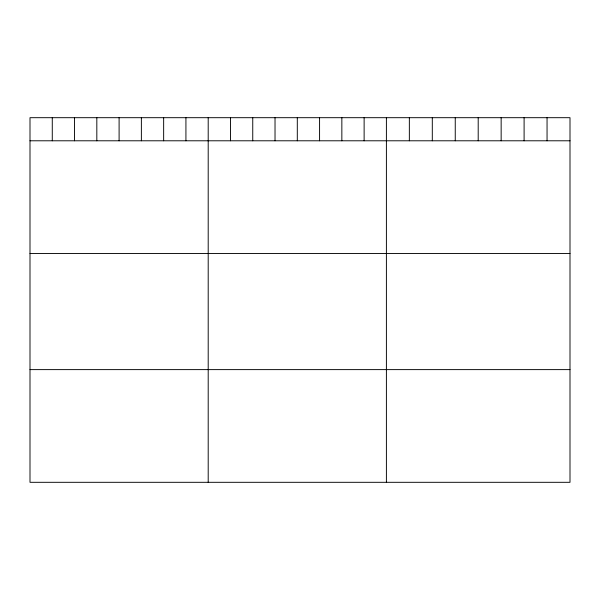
<?xml version="1.0" encoding="UTF-8"?>
<svg xmlns="http://www.w3.org/2000/svg" width="600" height="600" viewBox="0 0 600 600"><rect width="100%" height="100%" fill="white"/><g stroke="black" fill="none" stroke-linecap="round" stroke-linejoin="round"><path stroke-width="0.9" d="M570 140.79L570 482.31L30 482.31L30 117.69L570 117.69L570 140.79L30 140.79M30 253.493L570 253.493M30 369.615L570 369.615M547.05 117.69L547.05 140.79M524.1 117.69L524.1 140.79M501.15 117.69L501.15 140.79M478.2 117.69L478.2 140.79M455.25 117.69L455.25 140.79M432.3 117.69L432.3 140.79M409.35 117.69L409.35 140.79M386.4 117.69L386.4 482.31M364.125 117.69L364.125 140.79M341.85 117.69L341.85 140.79M319.575 117.69L319.575 140.79M297.3 117.69L297.3 140.79M275.025 117.69L275.025 140.79M252.75 117.69L252.75 140.79M230.475 117.69L230.475 140.79M208.2 117.69L208.2 482.31M185.925 117.69L185.925 140.79M163.65 117.69L163.65 140.79M141.375 117.69L141.375 140.79M119.1 117.69L119.1 140.79M96.825 117.69L96.825 140.79M74.55 117.69L74.55 140.79M52.275 117.69L52.275 140.79"/></g></svg>
